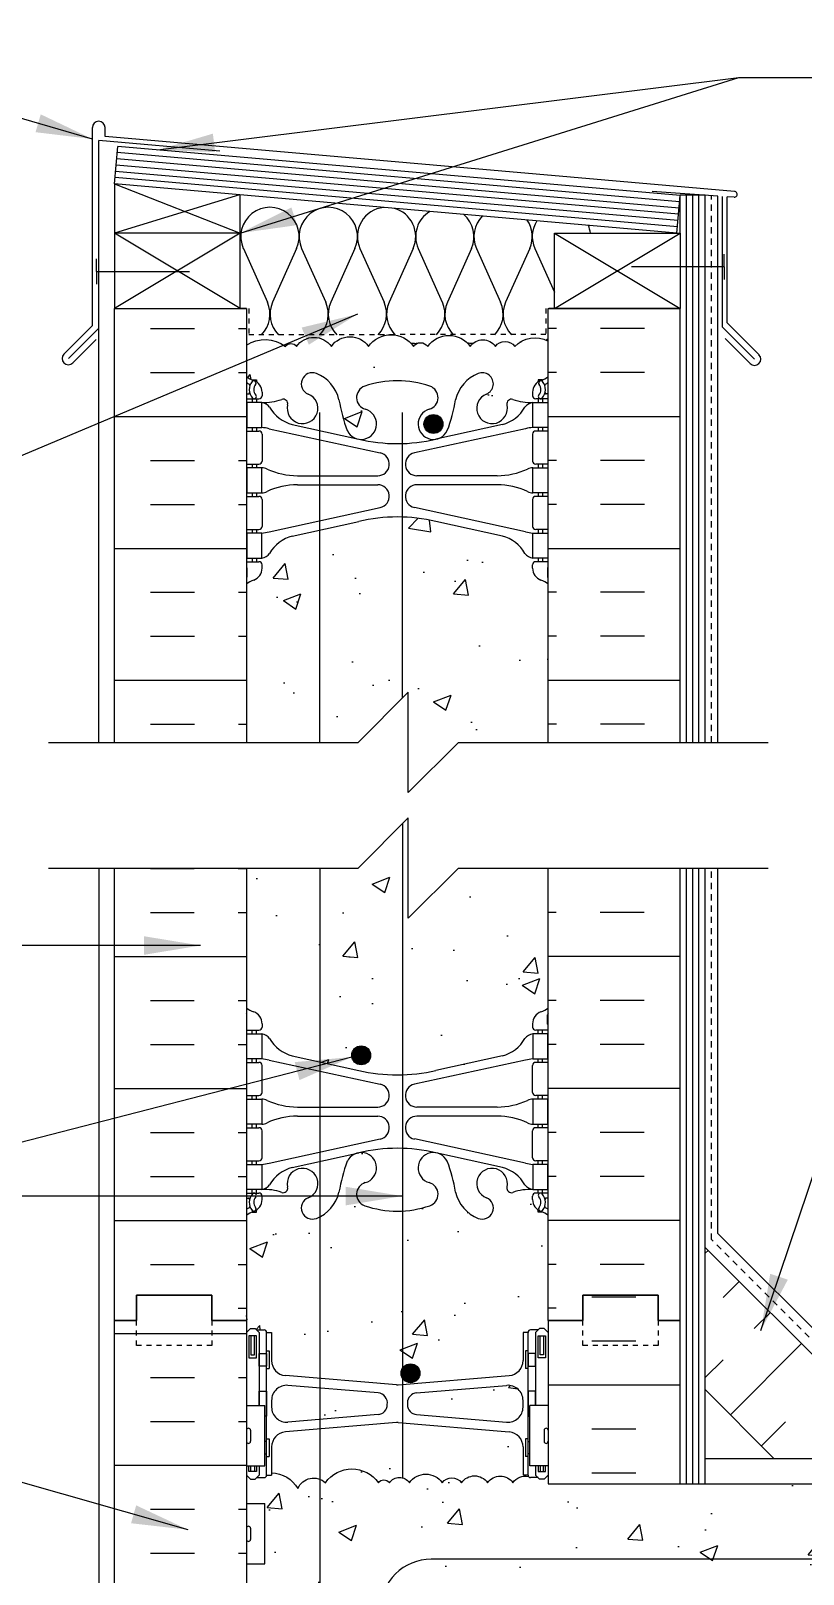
# Model space of a CAD drawing. Header units: inches. Extents: x 179.8 to 227.5, y 34.5 to 108.4.
# Drawn here: x 196.03 to 211.39, y 77.32 to 108.02 of the extents above; entities that cross this region are included whole.
import ezdxf

# ---------------------------------------------------------------- set-up
doc = ezdxf.new("R2010")
doc.units = ezdxf.units.IN
doc.header["$LTSCALE"] = 0.5
doc.header["$MEASUREMENT"] = 0
doc.linetypes.add('DASHED2', pattern=[0.375, 0.25, -0.125])
for name, color, linetype in [('HATCH', 12, 'Continuous'), ('line25', 2, 'Continuous'), ('LINE3', 3, 'Continuous'), ('LINE50', 5, 'Continuous'), ('LINE9', 9, 'Continuous'), ('TEXT', 4, 'Continuous'), ('Web_Edge', 9, 'Continuous')]:
    doc.layers.add(name, color=color, linetype=linetype)
doc.styles.add('DIM', font='romans.shx', dxfattribs={"width": 0.7})
doc.styles.get("Standard").update_dxf_attribs({"font": 'romans.shx', "height": 0.75})
doc.linetypes.add('STEEL', pattern='A,0.5,-0.2,["X",Standard,S=0.1,R=0,X=-0.1,Y=-0.05],-0.1', length=0.8)
doc.dimstyles.new('ext_12', dxfattribs={"dimscale": 12, "dimtxt": 0.09375, "dimasz": 0.09375, "dimexe": 0.09375, "dimexo": 0.0625, "dimgap": 0.0625, "dimtad": 1, "dimdec": 1, "dimzin": 3, "dimdsep": 46, "dimlunit": 4, "dimtxsty": 'DIM', "dimcen": 0.09, "dimdle": 0.09375, "dimclrt": 4, "dimadec": 0, "dimazin": 0, "dimtfac": 1, "dimtdec": 1, "dimtmove": 2, "dimatfit": 3, "dimfxl": 1, "dimfrac": 2, "dimtolj": 1, "dimtzin": 0, "dimarcsym": 0})

msp = doc.modelspace()

# ---------------------------------------------------------------- hatches: boundary and pattern name
at = {"layer": 'HATCH'}
h = msp.add_hatch(dxfattribs=at)
h.set_pattern_fill('INSUL', color=256, scale=7, style=0)
h.set_pattern_definition([(0, (-2725.8426, -311.7721), (0, 2.625), []), (0, (-2725.8426, -310.8971), (0, 2.625), [0.875, -0.875]), (0, (-2725.8426, -310.0221), (0, 2.625), [0.875, -0.875])])
h.paths.add_polyline_path([(197.694, 93.869), (200.319, 93.869), (200.319, 102.501), (197.694, 102.501)])
h = msp.add_hatch(dxfattribs=at)
h.set_pattern_fill('INSUL', color=256, scale=7, style=0)
h.set_pattern_definition([(180, (3132.4806, -311.7721), (0, 2.625), []), (180, (3132.4806, -310.8971), (0, 2.625), [0.875, -0.875]), (180, (3132.4806, -310.0221), (0, 2.625), [0.875, -0.875])])
h.paths.add_polyline_path([(206.319, 93.869), (208.944, 93.869), (208.944, 102.501), (206.319, 102.501)])
h = msp.add_hatch(dxfattribs=at)
h.set_pattern_fill('AR-CONC', color=256, scale=0.5)
h.paths.add_polyline_path([(206.319, 58.151, 0.064398), (206.209, 58.217), (206.119, 58.217), (206.119, 58.258, -0.249069), (206.009, 58.466), (206.009, 58.533, -0.414214), (206.071, 58.596), (206.119, 58.596), (206.119, 58.666), (206.014, 58.666, -0.188973), (205.858, 58.76, 0.196323), (205.409, 59.107), (204.087, 59.397, 0.057795), (203.319, 59.486, 0.057795), (202.551, 59.397), (201.229, 59.107, 0.196323), (200.78, 58.76, -0.188973), (200.624, 58.666), (200.519, 58.666), (200.519, 58.596), (200.566, 58.596, -0.414214), (200.629, 58.533), (200.629, 58.466, -0.249069), (200.519, 58.258), (200.519, 58.217), (200.429, 58.217, 0.064398), (200.319, 58.151), (200.319, 55.369), (202.319, 55.369), (203.319, 56.369), (203.319, 54.369), (204.319, 55.369), (206.319, 55.369)])
h.paths.add_polyline_path([(206.319, 66.064), (205.954, 66.064), (205.954, 66.471, -0.327813), (205.919, 66.519), (205.819, 66.519), (205.819, 67.08, 0.390098), (205.544, 67.379), (203.336, 67.563, 0.04154), (203.302, 67.563), (201.094, 67.379, 0.390098), (200.819, 67.08), (200.819, 66.519), (200.719, 66.519, -0.327813), (200.684, 66.471), (200.684, 66.064), (200.319, 66.064), (200.319, 64.369), (200.319, 62.28, 0.064398), (200.429, 62.214), (200.519, 62.214), (200.519, 62.173, -0.249069), (200.629, 61.966), (200.629, 61.898, -0.414214), (200.566, 61.836), (200.519, 61.836), (200.519, 61.766), (200.624, 61.766, 0.10046), (201.018, 61.823, -0.601435), (201.137, 61.718, 2.182095), (201.547, 61.931, -1), (201.711, 62.339, -0.24438), (202.159, 61.819, 0.053157), (202.325, 61.204, 0.223253), (202.525, 61.04), (202.545, 61.035, 0.955472), (202.683, 61.629, -0.735593), (202.67, 62.087, -0.082755), (203.319, 62.195, -0.082755), (203.968, 62.087, -0.735593), (203.955, 61.629, 0.955472), (204.093, 61.035), (204.113, 61.04, 0.223253), (204.313, 61.204, 0.053157), (204.479, 61.819, -0.24438), (204.927, 62.339, -1), (205.091, 61.931, 2.182095), (205.501, 61.718, -0.601435), (205.62, 61.823, 0.10046), (206.014, 61.766), (206.119, 61.766), (206.119, 61.836), (206.071, 61.836, -0.414214), (206.009, 61.898), (206.009, 61.966, -0.249069), (206.119, 62.173), (206.119, 62.214), (206.209, 62.214, 0.064398), (206.319, 62.28)])
h.paths.add_polyline_path([(204.753, 68.618, 0.520567), (203.703, 68.618, 0.520567), (203.482, 68.618, 0.520567), (203.086, 68.618, 0.520567), (202.432, 68.618, 0.520567), (202.05, 68.618, 0.520567), (201.528, 68.618, 0.520567), (201.027, 68.618, 0.204172), (200.824, 68.744, 0.339117), (201.094, 68.499), (203.302, 68.315, 0.04154), (203.336, 68.315), (205.544, 68.499, 0.390098), (205.819, 68.798), (205.819, 68.816, 0.257048), (205.304, 68.5, 0.520567)])
h.paths.add_polyline_path([(205.819, 68.006, 0.438748), (205.494, 68.305), (203.702, 68.156, 0.390098), (203.519, 67.956), (203.519, 67.921, 0.390098), (203.702, 67.722), (205.494, 67.573, 0.438748), (205.819, 67.872)])
h.paths.add_polyline_path([(203.119, 67.921), (203.119, 67.956, 0.390098), (202.936, 68.156), (201.144, 68.305, 0.438748), (200.819, 68.006), (200.819, 67.872, 0.438748), (201.144, 67.573), (202.936, 67.722, 0.390098)])
h.paths.add_polyline_path([(206.319, 75.119), (208.319, 77.119), (220.628, 77.119), (222.032, 76.129), (222.032, 73.369), (221.672, 73.369), (221.672, 71.869), (223.922, 71.869), (225.215, 71.869), (225.215, 73.369), (224.215, 74.369), (225.812, 74.369), (225.812, 74.772), (225.215, 75.369), (225.215, 79.119), (206.319, 79.119), (206.319, 79.292), (206.239, 79.212), (206.149, 79.212), (206.119, 79.242), (205.969, 79.242, -0.259583), (205.926, 79.266, 0.297004), (205.618, 79.141, 0.520567), (205.116, 79.141, 0.520567), (204.595, 79.141, 0.520567), (204.213, 79.141, 0.520567), (203.559, 79.141, 0.520567), (203.162, 79.141, 0.520567), (202.942, 79.141, 0.520567), (201.891, 79.141, 0.520567), (201.34, 79.024, 0.259788), (200.819, 79.34), (200.819, 79.292), (200.719, 79.292, -0.414214), (200.669, 79.242), (200.519, 79.242), (200.489, 79.212), (200.399, 79.212), (200.319, 79.292), (200.319, 78.724), (200.684, 78.724), (200.684, 77.524), (200.319, 77.524), (200.319, 76.774), (200.684, 76.774), (200.684, 75.574), (200.319, 75.574), (200.319, 74.824), (200.684, 74.824), (200.684, 73.744), (200.319, 73.744), (200.319, 72.994), (200.684, 72.994), (200.684, 71.914), (200.319, 71.914), (200.319, 71.164), (200.684, 71.164), (200.684, 69.964), (200.319, 69.964), (200.319, 69.359), (200.399, 69.439), (200.489, 69.439), (200.519, 69.409), (200.669, 69.409, -0.414214), (200.719, 69.359), (200.819, 69.359), (200.819, 68.798, 0.045025), (200.824, 68.744, -0.204172), (201.027, 68.618, -0.520567), (201.528, 68.618, -0.520567), (202.05, 68.618, -0.520567), (202.432, 68.618, -0.520567), (203.086, 68.618, -0.520567), (203.482, 68.618, -0.520567), (203.703, 68.618, -0.520567), (204.753, 68.618, -0.520567), (205.304, 68.5, -0.257048), (205.819, 68.816), (205.819, 69.359), (205.919, 69.359, -0.414214), (205.969, 69.409), (206.119, 69.409), (206.149, 69.439), (206.239, 69.439), (206.319, 69.359), (206.319, 69.619)])
h.paths.add_polyline_path([(205.544, 80.152), (203.336, 80.336, 0.04154), (203.302, 80.336), (201.094, 80.152, 0.390098), (200.819, 79.853), (200.819, 79.34, -0.259788), (201.34, 79.024, -0.520567), (201.891, 79.141, -0.520567), (202.942, 79.141, -0.520567), (203.162, 79.141, -0.520567), (203.559, 79.141, -0.520567), (204.213, 79.141, -0.520567), (204.595, 79.141, -0.520567), (205.116, 79.141, -0.520567), (205.618, 79.141, -0.297004), (205.926, 79.266, -0.139619), (205.919, 79.292), (205.819, 79.292), (205.819, 79.853, 0.390098)])
h.paths.add_polyline_path([(202.932, 80.929), (201.144, 81.078, 0.438748), (200.819, 80.779), (200.819, 80.645, 0.438748), (201.144, 80.346), (202.936, 80.495, 0.390098), (203.119, 80.694, 0.437024)])
h.paths.add_polyline_path([(205.819, 80.779, 0.438748), (205.494, 81.078), (203.702, 80.929, 0.390098), (203.519, 80.73), (203.519, 80.694, 0.390098), (203.702, 80.495), (205.494, 80.346, 0.438748), (205.819, 80.645)])
h.paths.add_polyline_path([(206.319, 84.458, 0.064398), (206.209, 84.524), (206.119, 84.524), (206.119, 84.566, -0.249069), (206.009, 84.773), (206.009, 84.841, -0.414214), (206.071, 84.903), (206.119, 84.903), (206.119, 84.973), (206.014, 84.973, 0.10046), (205.62, 84.916, -0.601435), (205.501, 85.021, 2.182095), (205.091, 84.808, -1), (204.927, 84.4, -0.24438), (204.479, 84.92, 0.053157), (204.313, 85.534, 1.553132), (203.955, 85.11, -0.735593), (203.968, 84.652, -0.082755), (203.319, 84.544, -0.082755), (202.67, 84.652, -0.735593), (202.683, 85.11, 1.553132), (202.325, 85.534, 0.053157), (202.159, 84.92, -0.24438), (201.711, 84.4, -1), (201.547, 84.808, 2.182095), (201.137, 85.021, -0.601435), (201.018, 84.916, 0.10046), (200.624, 84.973), (200.519, 84.973), (200.519, 84.903), (200.566, 84.903, -0.414214), (200.629, 84.841), (200.629, 84.773, -0.249069), (200.519, 84.566), (200.519, 84.524), (200.429, 84.524, 0.064398), (200.319, 84.458), (200.319, 82.369), (200.319, 82.132), (200.399, 82.212), (200.489, 82.212), (200.519, 82.182), (200.669, 82.182, -0.414214), (200.719, 82.132), (200.819, 82.132), (200.819, 81.571, 0.390098), (201.094, 81.272), (203.302, 81.088, 0.04154), (203.336, 81.088), (205.544, 81.272, 0.390098), (205.819, 81.571), (205.819, 82.132), (205.919, 82.132, -0.414214), (205.969, 82.182), (206.119, 82.182), (206.149, 82.212), (206.239, 82.212), (206.319, 82.132), (206.319, 82.369)])
h.paths.add_polyline_path([(206.319, 91.369), (204.538, 91.369), (203.538, 90.369), (203.538, 92.369), (202.538, 91.369), (200.319, 91.369), (200.319, 88.588, 0.082415), (200.462, 88.509, -0.317837), (200.629, 88.273), (200.629, 88.206, -0.414214), (200.566, 88.143), (200.519, 88.143), (200.519, 88.073), (200.624, 88.073, -0.188973), (200.78, 87.978, 0.196323), (201.229, 87.632), (202.551, 87.342, 0.057795), (203.319, 87.253, 0.057795), (204.087, 87.342), (205.409, 87.632, 0.196323), (205.858, 87.978, -0.188973), (206.014, 88.073), (206.119, 88.073), (206.119, 88.143), (206.071, 88.143, -0.414214), (206.009, 88.206), (206.009, 88.273, -0.317837), (206.176, 88.509, 0.082415), (206.319, 88.588)])
h.paths.add_polyline_path([(206.319, 97.019, 0.082415), (206.176, 97.098, -0.317837), (206.009, 97.334), (206.009, 97.401, -0.414214), (206.071, 97.464), (206.119, 97.464), (206.119, 97.534), (206.014, 97.534, -0.188973), (205.858, 97.628, 0.196323), (205.409, 97.975), (204.087, 98.265, 0.057795), (203.319, 98.354, 0.057795), (202.551, 98.265), (201.229, 97.975, 0.196323), (200.78, 97.628, -0.188973), (200.624, 97.534), (200.519, 97.534), (200.519, 97.464), (200.566, 97.464, -0.414214), (200.629, 97.401), (200.629, 97.334, -0.317837), (200.462, 97.098, 0.082415), (200.319, 97.019), (200.319, 93.869), (202.538, 93.869), (203.538, 94.869), (203.538, 92.869), (204.538, 93.869), (206.319, 93.869)])
h.paths.add_polyline_path([(206.319, 101.853, 0.336749), (205.657, 101.747, 0.520567), (205.27, 101.747, 0.520567), (204.77, 101.747, 0.520567), (203.924, 101.747, 0.520567), (203.642, 101.747, 0.520567), (202.747, 101.747, 0.520567), (202.007, 101.747, 0.520567), (201.314, 101.747, 0.520567), (201.094, 101.747, 0.321585), (200.319, 101.773), (200.319, 101.148, 0.064398), (200.429, 101.082), (200.519, 101.082), (200.519, 101.041, -0.249069), (200.629, 100.834), (200.629, 100.766, -0.414214), (200.566, 100.704), (200.519, 100.704), (200.519, 100.634), (200.624, 100.634, 0.101219), (201.021, 100.692, -0.590137), (201.137, 100.586, 2.182095), (201.547, 100.799, -1), (201.711, 101.207, -0.24438), (202.159, 100.686, 0.053157), (202.325, 100.072, 0.223253), (202.525, 99.908), (202.545, 99.903, 0.955472), (202.683, 100.497, -0.735593), (202.67, 100.955, -0.082755), (203.319, 101.063, -0.082755), (203.968, 100.955, -0.735593), (203.955, 100.497, 0.955472), (204.093, 99.903), (204.113, 99.908, 0.223253), (204.313, 100.072, 0.053157), (204.479, 100.686, -0.24438), (204.927, 101.207, -1), (205.091, 100.799, 2.182095), (205.501, 100.586, -0.590137), (205.617, 100.692, 0.101219), (206.014, 100.634), (206.119, 100.634), (206.119, 100.704), (206.071, 100.704, -0.414214), (206.009, 100.766), (206.009, 100.834, -0.249069), (206.119, 101.041), (206.119, 101.082), (206.209, 101.082, 0.064398), (206.319, 101.148)])
h = msp.add_hatch(dxfattribs=at)
h.set_pattern_fill('INSUL', color=256, scale=7, angle=45, style=0)
h.set_pattern_definition([(45, (102.1408, -79.2817), (-1.856155, 1.856155), []), (45, (101.522, -78.663), (-1.856155, 1.856155), [0.875, -0.875]), (45, (100.9034, -78.0443), (-1.856155, 1.856155), [0.875, -0.875])])
h.paths.add_polyline_path([(210.692, 79.744), (213.521, 79.744), (209.444, 83.821), (209.444, 80.993)])
h = msp.add_hatch(dxfattribs=at)
h.set_pattern_fill('INSUL', color=256, scale=7, style=0)
h.set_pattern_definition([(0, (-2725.8426, -332.64), (0, 2.625), []), (0, (-2725.8426, -331.765), (0, 2.625), [0.875, -0.875]), (0, (-2725.8426, -330.89), (0, 2.625), [0.875, -0.875])])
h.paths.add_polyline_path([(197.694, 64.369), (198.131, 64.369), (198.131, 64.869), (199.631, 64.869), (199.631, 64.369), (200.319, 64.369), (200.319, 82.369), (199.631, 82.369), (199.631, 82.869), (198.131, 82.869), (198.131, 82.369), (197.694, 82.369)])
h = msp.add_hatch(dxfattribs=at)
h.set_pattern_fill('INSUL', color=256, scale=7, style=0)
h.set_pattern_definition([(0, (11.1862, -63.2904), (0, 2.625), []), (0, (11.1862, -62.4154), (0, 2.625), [0.875, -0.875]), (0, (11.1862, -61.5404), (0, 2.625), [0.875, -0.875])])
h.paths.add_polyline_path([(208.944, 82.369), (208.506, 82.369), (208.506, 82.869), (207.006, 82.869), (207.006, 82.369), (206.319, 82.369), (206.319, 79.119), (208.944, 79.119)])
h.paths.add_polyline_path([(208.944, 69.619), (206.319, 69.619), (206.319, 64.369), (207.006, 64.369), (207.006, 64.869), (208.506, 64.869), (208.506, 64.369), (208.944, 64.369)])
at = {"layer": 'LINE3'}
h = msp.add_hatch(color=256, dxfattribs=at)
h.paths.add_polyline_path([(204.222, 100.237, 0.831395), (203.853, 100.237)])
h.paths.add_polyline_path([(204.225, 100.203, 0.045935), (204.222, 100.237), (203.853, 100.237, 0.045935), (203.85, 100.203, 1)])
for points in [[(202.788, 87.643, 1), (202.413, 87.643, 1)], [(203.768, 81.318, 1), (203.393, 81.318, 1)]]:
    msp.add_hatch(color=256, dxfattribs=at).paths.add_polyline_path(points)

# ---------------------------------------------------------------- linework, layer by layer
at = {"layer": 'HATCH'}
for p, q in [((197.256, 102.164), (197.256, 106.101)), ((197.506, 105.925), (197.506, 106.101)), ((210.025, 104.83), (197.506, 105.925)), ((197.381, 102.112), (197.381, 105.842)), ((199.786, 105.632), (197.381, 105.842)), ((208.911, 104.375), (197.727, 105.354)), ((208.922, 104.5), (197.738, 105.478)), ((208.933, 104.624), (197.748, 105.603)), ((208.889, 104.126), (197.705, 105.104)), ((208.9, 104.251), (197.716, 105.229)), ((197.694, 104.98), (200.194, 104.001)), ((200.183, 104.762), (197.694, 104.001)), ((209.694, 104.735), (208.387, 104.827)), ((209.069, 93.869), (209.069, 104.753)), ((209.194, 93.869), (209.194, 104.753)), ((209.319, 93.869), (209.319, 104.753)), ((209.694, 93.869), (209.694, 104.735)), ((209.788, 102.13), (209.788, 104.728)), ((209.881, 102.213), (209.881, 104.724)), ((210.019, 104.716), (209.881, 104.724)), ((200.194, 102.501), (197.694, 104.001)), ((200.194, 104.001), (197.694, 102.501)), ((206.444, 102.501), (208.944, 104.001)), ((206.444, 104.001), (208.944, 102.501)), ((200.257, 103.698), (200.736, 102.625)), ((201.316, 103.698), (200.837, 102.624)), ((201.416, 103.698), (201.895, 102.625)), ((202.475, 103.698), (201.996, 102.624)), ((202.575, 103.698), (203.055, 102.625)), ((203.634, 103.698), (203.156, 102.624)), ((203.735, 103.698), (204.214, 102.625)), ((204.794, 103.698), (204.315, 102.624)), ((204.894, 103.698), (205.373, 102.625)), ((205.953, 103.698), (205.474, 102.624)), ((206.053, 103.698), (206.444, 102.824)), ((197.256, 102.164), (196.688, 101.595)), ((197.381, 102.112), (196.776, 101.507)), ((209.788, 102.13), (210.424, 101.494)), ((209.881, 102.213), (210.513, 101.582)), ((197.332, 101.886), (196.865, 101.419)), ((209.837, 101.904), (210.336, 101.405)), ((198.407, 91.36), (199.282, 91.36)), ((200.157, 91.36), (200.319, 91.36)), ((206.481, 91.36), (206.319, 91.36)), ((208.231, 91.36), (207.356, 91.36)), ((209.069, 79.119), (209.069, 91.369)), ((209.194, 79.119), (209.194, 91.369)), ((209.319, 79.119), (209.319, 91.369)), ((209.694, 84.101), (209.694, 91.369)), ((198.407, 90.485), (199.282, 90.485)), ((200.157, 90.485), (200.319, 90.485)), ((206.481, 90.485), (206.319, 90.485)), ((208.231, 90.485), (207.356, 90.485)), ((197.694, 89.61), (200.319, 89.61)), ((208.944, 89.61), (206.319, 89.61)), ((198.407, 88.735), (199.282, 88.735)), ((200.157, 88.735), (200.319, 88.735)), ((206.481, 88.735), (206.319, 88.735)), ((208.231, 88.735), (207.356, 88.735)), ((198.407, 87.86), (199.282, 87.86)), ((200.157, 87.86), (200.319, 87.86)), ((206.481, 87.86), (206.319, 87.86)), ((208.231, 87.86), (207.356, 87.86)), ((197.694, 86.985), (200.319, 86.985)), ((208.944, 86.985), (206.319, 86.985)), ((198.407, 86.11), (199.282, 86.11)), ((200.157, 86.11), (200.319, 86.11)), ((206.481, 86.11), (206.319, 86.11)), ((208.231, 86.11), (207.356, 86.11)), ((198.407, 85.235), (199.282, 85.235)), ((200.157, 85.235), (200.319, 85.235)), ((206.481, 85.235), (206.319, 85.235)), ((208.231, 85.235), (207.356, 85.235)), ((197.694, 84.36), (200.319, 84.36)), ((208.944, 84.36), (206.319, 84.36)), ((213.801, 79.994), (209.694, 84.101)), ((198.407, 83.485), (199.282, 83.485)), ((200.157, 83.485), (200.319, 83.485)), ((206.481, 83.485), (206.319, 83.485)), ((208.231, 83.485), (207.356, 83.485)), ((200.157, 82.61), (200.319, 82.61)), ((206.481, 82.61), (206.319, 82.61))]:
    msp.add_line(p, q, dxfattribs=at)
at = {"layer": 'HATCH', "color": 6, "linetype": 'DASHED2', "ltscale": 0.5}
for points in [[(199.006, 102.501), (200.363, 102.501), (200.363, 101.981), (203.319, 101.981)], [(207.631, 102.501), (206.275, 102.501), (206.275, 101.981), (203.319, 101.981)]]:
    msp.add_lwpolyline(points, dxfattribs=at)
at = {"layer": 'HATCH'}
for points in [[(200.319, 101.773, -0.321585), (201.094, 101.747, -0.520567), (201.314, 101.747, -0.520567), (202.007, 101.747, -0.520567), (202.747, 101.747, -0.520567), (203.642, 101.747, -0.520567), (203.924, 101.747, -0.520567), (204.77, 101.747, -0.520567), (205.27, 101.747, -0.520567), (205.657, 101.747, -0.336749), (206.319, 101.853)], [(200.819, 79.34, -0.259788), (201.34, 79.024, -0.520567), (201.891, 79.141, -0.520567), (202.942, 79.141, -0.520567), (203.162, 79.141, -0.520567), (203.559, 79.141, -0.520567), (204.213, 79.141, -0.520567), (204.595, 79.141, -0.520567), (205.116, 79.141, -0.520567), (205.618, 79.141, -0.297004), (205.926, 79.266)]]:
    msp.add_lwpolyline(points, format="xyb", dxfattribs=at)
for centre, radius, start, end in [((197.381, 106.101), 0.125, 0, 180), ((210.022, 104.773), 0.0568, 266.6389, 86.6389), ((200.786, 103.934), 0.58, 335.9664, 204.0694), ((201.946, 103.934), 0.58, 335.9664, 204.0694), ((203.105, 103.934), 0.58, 95.5654, 204.0694), ((203.105, 103.934), 0.58, 335.9664, 74.4346), ((204.264, 103.934), 0.58, 121.0207, 204.0694), ((204.264, 103.934), 0.58, 335.9664, 48.9793), ((205.423, 103.934), 0.58, 135.6124, 204.0694), ((205.423, 103.934), 0.58, 335.9664, 34.3876), ((206.583, 103.934), 0.58, 147.5967, 204.0694), ((206.583, 103.934), 0.58, 6.6407, 22.4033), ((200.207, 102.388), 0.58, 315.3149, 24.0694), ((201.367, 102.388), 0.58, 155.9664, 224.6851), ((201.366, 102.388), 0.58, 315.3149, 24.0694), ((202.526, 102.388), 0.58, 155.9664, 224.6851), ((202.525, 102.388), 0.58, 315.3149, 24.0694), ((203.685, 102.388), 0.58, 155.9664, 224.6851), ((203.685, 102.388), 0.58, 315.3149, 24.0694), ((204.844, 102.388), 0.58, 155.9664, 224.6851), ((204.844, 102.388), 0.58, 315.3149, 24.0694), ((206.003, 102.388), 0.58, 155.9664, 224.6851), ((201.367, 102.388), 0.58, 269.9771, 270), ((201.366, 102.388), 0.58, 270, 270.0458), ((203.685, 102.388), 0.58, 259.8878, 270), ((203.685, 102.388), 0.58, 270, 273.6965), ((204.844, 102.388), 0.58, 255.8368, 268.3302), ((206.003, 102.388), 0.58, 297.6798, 302.977), ((196.776, 101.507), 0.125, 135, 315), ((210.424, 101.494), 0.125, 225, 45)]:
    msp.add_arc(centre, radius, start, end, dxfattribs=at)
at = {"layer": 'line25'}
for p, q in [((197.694, 104.98), (197.759, 105.727)), ((208.944, 104.749), (197.759, 105.727)), ((197.694, 104.98), (197.694, 102.501)), ((208.878, 104.001), (197.694, 104.98)), ((200.194, 102.501), (200.194, 104.761)), ((208.878, 104.001), (208.944, 104.749)), ((208.944, 104.001), (208.944, 104.753)), ((209.444, 104.753), (208.944, 104.753)), ((209.444, 93.869), (209.444, 104.753)), ((200.194, 104.001), (197.694, 104.001)), ((197.694, 102.501), (200.194, 102.501)), ((200.319, 102.501), (200.194, 102.501)), ((200.319, 102.501), (200.319, 93.869)), ((206.319, 93.869), (206.319, 102.501)), ((206.319, 102.501), (206.444, 102.501)), ((200.319, 91.369), (200.319, 82.369)), ((206.319, 82.369), (206.319, 91.369)), ((209.444, 79.119), (209.444, 91.369)), ((213.646, 79.619), (209.444, 83.821)), ((200.319, 82.369), (200.319, 64.369)), ((206.319, 82.369), (206.319, 79.119)), ((210.817, 79.619), (209.444, 80.993)), ((200.319, 80.674), (200.684, 80.674)), ((200.684, 79.474), (200.684, 80.674)), ((206.319, 80.674), (205.954, 80.674)), ((205.954, 79.474), (205.954, 80.674)), ((200.319, 79.474), (200.684, 79.474)), ((206.319, 79.474), (205.954, 79.474)), ((206.319, 79.119), (225.215, 79.119)), ((200.319, 78.724), (200.684, 78.724)), ((200.684, 77.524), (200.684, 78.724)), ((200.319, 77.524), (200.684, 77.524))]:
    msp.add_line(p, q, dxfattribs=at)
msp.add_lwpolyline([(208.944, 104.001), (208.944, 102.501), (206.444, 102.501), (206.444, 104.001)], close=True, dxfattribs=at)
at = {"layer": 'LINE3'}
for p, q in [((201.776, 93.869), (201.776, 100.432)), ((203.419, 94.751), (203.419, 100.432)), ((203.419, 92.251), (203.419, 79.238)), ((201.776, 91.369), (201.776, 55.393))]:
    msp.add_line(p, q, dxfattribs=at)
at = {"layer": 'LINE3', "linetype": 'STEEL'}
msp.add_line((225.215, 77.619), (208.49, 77.619), dxfattribs=at)
at = {"layer": 'LINE3'}
msp.add_lwpolyline([(208.49, 77.619), (203.99, 77.619, 0.414214), (202.99, 76.619), (202.99, 57.282)], format="xyb", dxfattribs=at)
for centre in [(204.037, 100.203), (202.601, 87.643), (203.581, 81.318)]:
    msp.add_circle(centre, 0.188, dxfattribs=at)
at = {"layer": 'LINE50', "color": 9, "linetype": 'DASHED2'}
for p, q in [((209.569, 93.869), (209.569, 104.744)), ((209.569, 83.976), (209.569, 91.369)), ((213.739, 79.807), (209.569, 83.976))]:
    msp.add_line(p, q, dxfattribs=at)
at = {"layer": 'LINE50'}
for p, q in [((197.694, 93.869), (197.694, 102.501)), ((197.694, 102.501), (200.319, 102.501)), ((206.319, 102.501), (208.944, 102.501)), ((208.944, 93.869), (208.944, 102.501)), ((197.694, 82.369), (197.694, 91.369)), ((208.944, 82.369), (208.944, 91.369)), ((197.694, 64.369), (197.694, 82.369)), ((208.944, 79.119), (208.944, 82.369))]:
    msp.add_line(p, q, dxfattribs=at)
for points in [[(197.694, 82.369), (198.131, 82.369), (198.131, 82.869), (199.631, 82.869), (199.631, 82.369), (200.319, 82.369)], [(200.319, 82.369), (199.631, 82.369), (199.631, 82.869), (198.131, 82.869), (198.131, 82.369), (197.694, 82.369)], [(208.944, 82.369), (208.506, 82.369), (208.506, 82.869), (207.006, 82.869), (207.006, 82.369), (206.319, 82.369)], [(206.319, 82.369), (207.006, 82.369), (207.006, 82.869), (208.506, 82.869), (208.506, 82.369), (208.944, 82.369)]]:
    msp.add_lwpolyline(points, dxfattribs=at)
at = {"layer": 'LINE9'}
for p, q in [((197.337, 103.237), (197.337, 103.487)), ((209.822, 103.331), (209.822, 103.581)), ((197.337, 103.237), (199.183, 103.237)), ((197.337, 103.237), (197.337, 102.987)), ((209.822, 103.331), (207.976, 103.331)), ((209.822, 103.331), (209.822, 103.081)), ((197.381, 93.869), (197.381, 102.112)), ((202.538, 93.869), (203.538, 94.869)), ((203.538, 92.869), (203.538, 94.869)), ((196.381, 93.869), (202.538, 93.869)), ((204.538, 93.869), (203.538, 92.869)), ((204.538, 93.869), (210.694, 93.869)), ((202.538, 91.369), (203.538, 92.369)), ((203.538, 90.369), (203.538, 92.369)), ((196.381, 91.369), (202.538, 91.369)), ((197.381, 91.369), (197.381, 55.372)), ((204.538, 91.369), (203.538, 90.369)), ((204.538, 91.369), (210.694, 91.369)), ((200.319, 82.132), (200.399, 82.212)), ((200.399, 82.212), (200.489, 82.212)), ((200.569, 82.132), (200.489, 82.212)), ((200.519, 82.182), (200.669, 82.182)), ((200.569, 82.182), (200.669, 82.182)), ((200.569, 82.132), (200.569, 80.674)), ((200.719, 82.132), (200.819, 82.132)), ((200.719, 79.292), (200.719, 82.132)), ((200.719, 82.112), (200.719, 82.112)), ((200.819, 82.132), (200.819, 81.571)), ((205.819, 82.132), (205.819, 81.571)), ((205.919, 82.132), (205.819, 82.132)), ((205.919, 79.292), (205.919, 82.132)), ((205.919, 82.112), (205.919, 82.112)), ((206.069, 82.182), (205.969, 82.182)), ((206.119, 82.182), (205.969, 82.182)), ((206.069, 82.132), (206.149, 82.212)), ((206.069, 82.132), (206.069, 80.674)), ((206.239, 82.212), (206.149, 82.212)), ((206.319, 82.132), (206.239, 82.212)), ((200.719, 81.762), (200.769, 81.762)), ((200.769, 81.762), (200.769, 81.412)), ((205.919, 81.762), (205.869, 81.762)), ((205.869, 81.762), (205.869, 81.412)), ((200.719, 81.412), (200.769, 81.412)), ((205.919, 81.412), (205.869, 81.412)), ((203.302, 81.088), (201.094, 81.272)), ((202.936, 80.929), (201.144, 81.078)), ((203.336, 81.088), (205.544, 81.272)), ((203.702, 80.929), (205.494, 81.078)), ((200.819, 80.779), (200.819, 80.645)), ((205.819, 80.645), (205.819, 80.779)), ((202.936, 80.495), (201.144, 80.346)), ((203.519, 80.73), (203.519, 80.694)), ((203.702, 80.495), (205.494, 80.346)), ((200.319, 80.184), (200.319, 79.964)), ((200.359, 80.224), (200.359, 80.224)), ((200.399, 80.184), (200.399, 79.964)), ((203.302, 80.336), (201.094, 80.152)), ((203.336, 80.336), (205.544, 80.152)), ((206.239, 80.184), (206.239, 79.964)), ((206.279, 80.224), (206.279, 80.224)), ((206.319, 80.184), (206.319, 79.964)), ((200.319, 80.129), (200.319, 80.129)), ((200.319, 80.019), (200.319, 80.019)), ((200.359, 79.924), (200.359, 79.924)), ((200.719, 80.012), (200.769, 80.012)), ((200.769, 80.012), (200.769, 79.662)), ((200.819, 79.853), (200.819, 79.292)), ((205.819, 79.853), (205.819, 79.292)), ((205.869, 80.012), (205.869, 79.662)), ((205.919, 80.012), (205.869, 80.012)), ((206.239, 80.129), (206.239, 80.129)), ((206.239, 80.019), (206.239, 80.019)), ((206.279, 79.924), (206.279, 79.924)), ((200.719, 79.662), (200.769, 79.662)), ((205.919, 79.662), (205.869, 79.662)), ((200.319, 79.292), (200.399, 79.212)), ((200.569, 79.292), (200.489, 79.212)), ((200.519, 79.242), (200.669, 79.242)), ((200.569, 79.474), (200.569, 79.292)), ((200.569, 79.242), (200.669, 79.242)), ((200.719, 79.292), (200.819, 79.292)), ((205.919, 79.292), (205.819, 79.292)), ((206.119, 79.242), (205.969, 79.242)), ((206.069, 79.242), (205.969, 79.242)), ((206.069, 79.474), (206.069, 79.292)), ((206.069, 79.292), (206.149, 79.212)), ((206.319, 79.292), (206.239, 79.212)), ((200.399, 79.212), (200.489, 79.212)), ((206.239, 79.212), (206.149, 79.212)), ((200.319, 78.234), (200.319, 78.014)), ((200.319, 78.179), (200.319, 78.179)), ((200.319, 78.069), (200.319, 78.069)), ((200.359, 78.274), (200.359, 78.274)), ((200.399, 78.234), (200.399, 78.014)), ((200.359, 77.974), (200.359, 77.974))]:
    msp.add_line(p, q, dxfattribs=at)
at = {"layer": 'LINE9', "linetype": 'DASHED2', "ltscale": 0.15}
for points in [[(199.631, 82.369), (199.631, 82.369), (199.631, 81.869), (198.131, 81.869), (198.131, 82.369), (198.131, 82.369)], [(208.506, 82.369), (208.506, 82.369), (208.506, 81.869), (207.006, 81.869), (207.006, 82.369), (207.006, 82.369)]]:
    msp.add_lwpolyline(points, dxfattribs=at)
at = {"layer": 'LINE9'}
for points in [[(200.369, 81.622), (200.519, 81.622), (200.519, 82.062), (200.369, 82.062)], [(200.409, 81.682), (200.479, 81.682), (200.479, 82.062), (200.409, 82.062)], [(206.269, 81.622), (206.119, 81.622), (206.119, 82.062), (206.269, 82.062)], [(206.229, 81.682), (206.159, 81.682), (206.159, 82.062), (206.229, 82.062)], [(200.719, 81.462), (200.569, 81.462), (200.569, 81.712), (200.719, 81.712)], [(205.919, 81.462), (206.069, 81.462), (206.069, 81.712), (205.919, 81.712)]]:
    msp.add_lwpolyline(points, close=True, dxfattribs=at)
for points in [[(200.569, 80.674), (200.569, 80.962), (200.719, 80.962), (200.719, 80.462), (200.684, 80.462)], [(206.069, 80.674), (206.069, 80.962), (205.919, 80.962), (205.919, 80.462), (205.954, 80.462)], [(200.684, 79.712), (200.719, 79.712), (200.719, 79.962), (200.684, 79.962)], [(205.954, 79.712), (205.919, 79.712), (205.919, 79.962), (205.954, 79.962)], [(225.215, 79.619), (209.444, 79.619)], [(200.519, 79.474), (200.519, 79.362), (200.369, 79.362), (200.369, 79.474)], [(200.479, 79.474), (200.479, 79.362), (200.409, 79.362), (200.409, 79.474)], [(206.119, 79.474), (206.119, 79.362), (206.269, 79.362), (206.269, 79.474)], [(206.159, 79.474), (206.159, 79.362), (206.229, 79.362), (206.229, 79.474)]]:
    msp.add_lwpolyline(points, dxfattribs=at)
for centre, radius, start, end in [((200.669, 82.132), 0.05, 0, 90), ((205.969, 82.132), 0.05, 90, 180), ((201.119, 81.571), 0.3, 180, 265.2426), ((205.519, 81.571), 0.3, 274.7574, 0), ((201.119, 80.779), 0.3, 85.2426, 180), ((203.319, 81.288), 0.2, 265.2426, 274.7574), ((205.519, 80.779), 0.3, 0, 94.7574), ((202.917, 80.725), 0.204, 351.3017, 84.7575), ((203.719, 80.73), 0.2, 94.7574, 180), ((201.119, 80.645), 0.3, 180, 274.7574), ((202.919, 80.694), 0.2, 274.7574, 0), ((203.719, 80.694), 0.2, 180, 265.2426), ((205.519, 80.645), 0.3, 265.2426, 0), ((200.359, 80.184), 0.04, 90, 180), ((200.359, 80.184), 0.04, 0, 90), ((201.119, 79.853), 0.3, 94.7574, 180), ((203.319, 80.136), 0.2, 85.2426, 94.7574), ((205.519, 79.853), 0.3, 0, 85.2426), ((206.279, 80.184), 0.04, 90, 180), ((206.279, 80.184), 0.04, 0, 90), ((200.359, 79.964), 0.04, 180, 270), ((200.359, 79.964), 0.04, 270, 0), ((206.279, 79.964), 0.04, 180, 270), ((206.279, 79.964), 0.04, 270, 0), ((200.669, 79.292), 0.05, 270, 0), ((205.969, 79.292), 0.05, 180, 270), ((200.359, 78.234), 0.04, 90, 180), ((200.359, 78.014), 0.04, 180, 270), ((200.359, 78.234), 0.04, 0, 90), ((200.359, 78.014), 0.04, 270, 0)]:
    msp.add_arc(centre, radius, start, end, dxfattribs=at)
at = {"layer": 'Web_Edge'}
for p, q in [((200.429, 101.082), (200.519, 101.082)), ((200.519, 101.082), (200.519, 101.041)), ((206.209, 101.082), (206.119, 101.082)), ((206.119, 101.082), (206.119, 101.041)), ((200.319, 100.804), (200.361, 100.804)), ((200.629, 100.834), (200.629, 100.766)), ((206.009, 100.834), (206.009, 100.766)), ((206.319, 100.804), (206.277, 100.804)), ((200.319, 100.704), (200.566, 100.704)), ((200.429, 100.704), (200.429, 100.634)), ((200.519, 100.704), (200.519, 100.634)), ((206.319, 100.704), (206.071, 100.704)), ((206.119, 100.704), (206.119, 100.634)), ((206.209, 100.704), (206.209, 100.634)), ((200.429, 100.134), (200.429, 100.064)), ((200.519, 100.134), (200.519, 100.064)), ((200.768, 100.11), (202.979, 99.628)), ((201.229, 100.192), (202.551, 99.902)), ((205.87, 100.11), (203.659, 99.628)), ((205.409, 100.192), (204.087, 99.902)), ((206.119, 100.134), (206.119, 100.064)), ((206.209, 100.134), (206.209, 100.064)), ((200.319, 100.064), (200.566, 100.064)), ((200.629, 100.001), (200.629, 99.466)), ((206.009, 100.001), (206.009, 99.466)), ((206.319, 100.064), (206.071, 100.064)), ((200.319, 99.404), (200.566, 99.404)), ((200.429, 99.404), (200.429, 99.334)), ((200.519, 99.404), (200.519, 99.334)), ((201.334, 99.174), (202.93, 99.174)), ((205.304, 99.174), (203.708, 99.174)), ((206.319, 99.404), (206.071, 99.404)), ((206.119, 99.404), (206.119, 99.334)), ((206.209, 99.404), (206.209, 99.334)), ((201.334, 98.994), (202.93, 98.994)), ((205.304, 98.994), (203.708, 98.994)), ((200.319, 98.764), (200.566, 98.764)), ((200.429, 98.834), (200.429, 98.764)), ((200.519, 98.834), (200.519, 98.764)), ((200.629, 98.701), (200.629, 98.166)), ((206.009, 98.701), (206.009, 98.166)), ((206.319, 98.764), (206.071, 98.764)), ((206.119, 98.834), (206.119, 98.764)), ((206.209, 98.834), (206.209, 98.764)), ((200.768, 98.057), (202.979, 98.539)), ((201.229, 97.975), (202.551, 98.265)), ((205.87, 98.057), (203.659, 98.539)), ((205.409, 97.975), (204.087, 98.265)), ((200.319, 98.104), (200.566, 98.104)), ((200.429, 98.104), (200.429, 98.034)), ((200.519, 98.104), (200.519, 98.034)), ((206.319, 98.104), (206.071, 98.104)), ((206.119, 98.104), (206.119, 98.034)), ((206.209, 98.104), (206.209, 98.034)), ((200.319, 97.464), (200.566, 97.464)), ((200.329, 97.344), (200.329, 97.157)), ((200.429, 97.534), (200.429, 97.464)), ((200.519, 97.534), (200.519, 97.464)), ((200.629, 97.334), (200.629, 97.401)), ((206.009, 97.334), (206.009, 97.401)), ((206.319, 97.464), (206.071, 97.464)), ((206.119, 97.534), (206.119, 97.464)), ((206.209, 97.534), (206.209, 97.464)), ((206.309, 97.344), (206.309, 97.157)), ((200.329, 88.263), (200.329, 88.449)), ((206.309, 88.263), (206.309, 88.449)), ((200.319, 88.143), (200.566, 88.143)), ((200.429, 88.073), (200.429, 88.143)), ((200.519, 88.073), (200.519, 88.143)), ((200.629, 88.273), (200.629, 88.206)), ((206.009, 88.273), (206.009, 88.206)), ((206.319, 88.143), (206.071, 88.143)), ((206.119, 88.073), (206.119, 88.143)), ((206.209, 88.073), (206.209, 88.143)), ((200.319, 87.503), (200.566, 87.503)), ((200.429, 87.503), (200.429, 87.573)), ((200.519, 87.503), (200.519, 87.573)), ((200.768, 87.549), (202.979, 87.068)), ((201.229, 87.632), (202.551, 87.342)), ((205.87, 87.549), (203.659, 87.068)), ((205.409, 87.632), (204.087, 87.342)), ((206.319, 87.503), (206.071, 87.503)), ((206.119, 87.503), (206.119, 87.573)), ((206.209, 87.503), (206.209, 87.573)), ((200.629, 86.906), (200.629, 87.441)), ((206.009, 86.906), (206.009, 87.441)), ((200.319, 86.843), (200.566, 86.843)), ((200.429, 86.773), (200.429, 86.843)), ((200.519, 86.773), (200.519, 86.843)), ((201.334, 86.613), (202.93, 86.613)), ((205.304, 86.613), (203.708, 86.613)), ((206.319, 86.843), (206.071, 86.843)), ((206.119, 86.773), (206.119, 86.843)), ((206.209, 86.773), (206.209, 86.843)), ((201.334, 86.433), (202.93, 86.433)), ((205.304, 86.433), (203.708, 86.433)), ((200.319, 86.203), (200.566, 86.203)), ((200.429, 86.203), (200.429, 86.273)), ((200.519, 86.203), (200.519, 86.273)), ((200.629, 85.606), (200.629, 86.141)), ((200.768, 85.497), (202.979, 85.979)), ((205.87, 85.497), (203.659, 85.979)), ((206.009, 85.606), (206.009, 86.141)), ((206.319, 86.203), (206.071, 86.203)), ((206.119, 86.203), (206.119, 86.273)), ((206.209, 86.203), (206.209, 86.273)), ((201.229, 85.414), (202.551, 85.705)), ((205.409, 85.414), (204.087, 85.705)), ((200.319, 85.543), (200.566, 85.543)), ((200.429, 85.473), (200.429, 85.543)), ((200.519, 85.473), (200.519, 85.543)), ((206.319, 85.543), (206.071, 85.543)), ((206.119, 85.473), (206.119, 85.543)), ((206.209, 85.473), (206.209, 85.543)), ((200.319, 84.903), (200.566, 84.903)), ((200.319, 84.803), (200.361, 84.803)), ((200.429, 84.903), (200.429, 84.973)), ((200.519, 84.903), (200.519, 84.973)), ((200.629, 84.773), (200.629, 84.841)), ((206.009, 84.773), (206.009, 84.841)), ((206.319, 84.903), (206.071, 84.903)), ((206.119, 84.903), (206.119, 84.973)), ((206.209, 84.903), (206.209, 84.973)), ((206.319, 84.803), (206.277, 84.803)), ((200.429, 84.524), (200.519, 84.524)), ((200.519, 84.524), (200.519, 84.566)), ((206.119, 84.524), (206.119, 84.566)), ((206.209, 84.524), (206.119, 84.524))]:
    msp.add_line(p, q, dxfattribs=at)
for points in [[(200.324, 100.134), (200.624, 100.134), (200.624, 100.634), (200.324, 100.634)], [(206.314, 100.134), (206.014, 100.134), (206.014, 100.634), (206.314, 100.634)], [(200.324, 98.834), (200.624, 98.834), (200.624, 99.334), (200.324, 99.334)], [(206.314, 98.834), (206.014, 98.834), (206.014, 99.334), (206.314, 99.334)], [(200.324, 97.534), (200.624, 97.534), (200.624, 98.034), (200.324, 98.034)], [(206.314, 97.534), (206.014, 97.534), (206.014, 98.034), (206.314, 98.034)], [(200.324, 88.073), (200.624, 88.073), (200.624, 87.573), (200.324, 87.573)], [(206.314, 88.073), (206.014, 88.073), (206.014, 87.573), (206.314, 87.573)], [(200.324, 86.773), (200.624, 86.773), (200.624, 86.273), (200.324, 86.273)], [(206.314, 86.773), (206.014, 86.773), (206.014, 86.273), (206.314, 86.273)], [(200.324, 85.473), (200.624, 85.473), (200.624, 84.973), (200.324, 84.973)], [(206.314, 85.473), (206.014, 85.473), (206.014, 84.973), (206.314, 84.973)]]:
    msp.add_lwpolyline(points, close=True, dxfattribs=at)
for centre, radius, start, end in [((200.629, 101.541), 0.5, 231.6833, 250.5288), ((200.629, 101.541), 0.6, 238.8907, 245.0748), ((200.623, 100.888), 0.25, 140.1145, 222.4609), ((200.465, 101.019), 0.045, 319.1879, 141.448), ((200.379, 100.834), 0.25, 0, 70.5288), ((201.629, 101.003), 0.22, 68.1963, 248.1963), ((201.434, 100.516), 0.745, 13.2652, 68.1963), ((203.319, 99.063), 2, 90, 108.923), ((203.319, 99.063), 2, 71.077, 90), ((205.204, 100.516), 0.745, 111.8037, 166.7348), ((205.009, 101.003), 0.22, 291.8037, 111.8037), ((206.259, 100.834), 0.25, 109.4712, 180), ((206.173, 101.019), 0.045, 38.552, 220.8121), ((206.009, 101.541), 0.5, 289.4712, 308.3167), ((206.015, 100.888), 0.25, 317.5391, 39.8855), ((206.009, 101.541), 0.6, 294.9252, 301.1093), ((200.361, 100.824), 0.02, 270, 14.1541), ((200.368, 100.978), 0.02, 340.7916, 65.0748), ((200.471, 100.75), 0.045, 222.4609, 42.4609), ((200.623, 100.888), 0.16, 140.0001, 222.4609), ((200.566, 100.766), 0.0625, 270, 0), ((201.434, 100.516), 0.305, 166.6795, 68.1963), ((202.748, 100.728), 0.24, 108.923, 254.2747), ((203.89, 100.728), 0.24, 285.7253, 71.077), ((205.204, 100.516), 0.305, 111.8037, 13.3205), ((206.071, 100.766), 0.0625, 180, 270), ((206.167, 100.75), 0.045, 137.5391, 317.5391), ((206.015, 100.888), 0.16, 317.5391, 39.9999), ((206.27, 100.978), 0.02, 114.9252, 199.2084), ((206.277, 100.824), 0.02, 165.8459, 270), ((200.68, 101.632), 1, 266.7879, 289.9067), ((200.581, 100.387), 0.25, 37.2777, 80.0823), ((201.428, 100.915), 0.75, 210.155, 254.5838), ((201.05, 100.607), 0.09, 346.6795, 108.8651), ((205.122, 101.157), 3, 189.0273, 201.1984), ((202.601, 100.203), 0.305, 205.3782, 74.2747), ((204.037, 100.203), 0.305, 105.7253, 334.6218), ((201.516, 101.157), 3, 338.8016, 350.9727), ((205.21, 100.915), 0.75, 285.4162, 329.845), ((205.588, 100.607), 0.09, 71.1349, 193.3205), ((205.958, 101.632), 1, 250.0933, 273.2121), ((206.057, 100.387), 0.25, 99.9177, 142.7223), ((200.533, 99.138), 1, 76.4291, 84.7991), ((206.105, 99.138), 1, 95.2009, 103.5709), ((200.566, 100.001), 0.0625, 0, 90), ((203.319, 103.169), 3.356, 256.7692, 270), ((203.319, 103.169), 3.356, 270, 283.2308), ((206.071, 100.001), 0.0625, 90, 180), ((202.93, 99.404), 0.23, 270, 77.6055), ((203.708, 99.404), 0.23, 102.3945, 270), ((200.566, 99.466), 0.0625, 270, 0), ((200.62, 99.115), 0.219, 60.4937, 88.92), ((201.364, 100.773), 1.6, 246.5673, 268.9203), ((205.274, 100.773), 1.6, 271.0797, 293.4327), ((206.018, 99.115), 0.219, 91.08, 119.5063), ((206.071, 99.466), 0.0625, 180, 270), ((201.364, 97.394), 1.6, 91.0797, 113.4327), ((201.364, 97.394), 1.6, 91.0797, 113.4327), ((202.93, 98.764), 0.23, 282.3945, 90), ((203.708, 98.764), 0.23, 90, 257.6055), ((205.274, 97.394), 1.6, 66.5673, 88.9203), ((205.274, 97.394), 1.6, 66.5673, 88.9203), ((200.566, 98.701), 0.0625, 0, 90), ((200.62, 99.052), 0.219, 271.08, 299.5063), ((200.62, 99.052), 0.219, 271.08, 299.5063), ((206.018, 99.052), 0.219, 240.4937, 268.92), ((206.018, 99.052), 0.219, 240.4937, 268.92), ((206.071, 98.701), 0.0625, 90, 180), ((203.319, 94.998), 3.356, 90, 103.2308), ((203.319, 94.998), 3.356, 76.7692, 90), ((200.566, 98.166), 0.0625, 270, 0), ((200.533, 99.029), 1, 275.2009, 283.5709), ((201.428, 97.252), 0.75, 105.4162, 149.845), ((205.21, 97.252), 0.75, 30.155, 74.5838), ((206.105, 99.029), 1, 256.4291, 264.7991), ((206.071, 98.166), 0.0625, 180, 270), ((200.309, 97.344), 0.02, 0, 60.012), ((200.379, 97.334), 0.25, 289.4712, 360), ((200.566, 97.401), 0.0625, 360, 90), ((200.581, 97.78), 0.25, 279.9177, 322.7223), ((206.057, 97.78), 0.25, 217.2777, 260.0823), ((206.071, 97.401), 0.0625, 90, 180), ((206.259, 97.334), 0.25, 180, 250.5288), ((206.329, 97.344), 0.02, 119.988, 180), ((200.309, 97.157), 0.02, 301.073, 0), ((200.629, 96.626), 0.6, 121.073, 121.1093), ((200.629, 96.626), 0.5, 109.4712, 128.3167), ((206.009, 96.626), 0.5, 51.6833, 70.5288), ((206.329, 97.157), 0.02, 180, 238.927), ((206.009, 96.626), 0.6, 58.8907, 58.927), ((200.629, 88.98), 0.5, 231.6833, 250.5288), ((200.629, 88.98), 0.6, 238.8907, 238.927), ((200.309, 88.449), 0.02, 360, 58.927), ((200.379, 88.273), 0.25, 0, 70.5288), ((206.259, 88.273), 0.25, 109.4712, 180), ((206.009, 88.98), 0.5, 289.4712, 308.3167), ((206.329, 88.449), 0.02, 121.073, 180), ((206.009, 88.98), 0.6, 301.073, 301.1093), ((200.309, 88.263), 0.02, 299.988, 360), ((200.566, 88.206), 0.0625, 270, 0), ((206.071, 88.206), 0.0625, 180, 270), ((206.329, 88.263), 0.02, 180, 240.012), ((200.581, 87.827), 0.25, 37.2777, 80.0823), ((201.428, 88.355), 0.75, 210.155, 254.5838), ((205.21, 88.355), 0.75, 285.4162, 329.845), ((206.057, 87.827), 0.25, 99.9177, 142.7223), ((200.566, 87.441), 0.0625, 0, 90), ((200.533, 86.577), 1, 76.4291, 84.7991), ((206.105, 86.577), 1, 95.2009, 103.5709), ((206.071, 87.441), 0.0625, 90, 180), ((203.319, 90.609), 3.356, 256.7692, 270), ((203.319, 90.609), 3.356, 270, 283.2308), ((200.566, 86.906), 0.0625, 270, 0), ((202.93, 86.843), 0.23, 270, 77.6055), ((203.708, 86.843), 0.23, 102.3945, 270), ((206.071, 86.906), 0.0625, 180, 270), ((200.62, 86.555), 0.219, 60.4937, 88.92), ((200.62, 86.555), 0.219, 60.4937, 88.92), ((201.364, 88.213), 1.6, 246.5673, 268.9203), ((201.364, 88.213), 1.6, 246.5673, 268.9203), ((205.274, 88.213), 1.6, 271.0797, 293.4327), ((205.274, 88.213), 1.6, 271.0797, 293.4327), ((206.018, 86.555), 0.219, 91.08, 119.5063), ((206.018, 86.555), 0.219, 91.08, 119.5063), ((200.62, 86.492), 0.219, 271.08, 299.5063), ((201.364, 84.834), 1.6, 91.0797, 113.4327), ((202.93, 86.203), 0.23, 282.3945, 90), ((203.708, 86.203), 0.23, 90, 257.6055), ((205.274, 84.834), 1.6, 66.5673, 88.9203), ((206.018, 86.492), 0.219, 240.4937, 268.92), ((200.566, 86.141), 0.0625, 0, 90), ((206.071, 86.141), 0.0625, 90, 180), ((202.601, 85.404), 0.305, 285.7253, 154.6218), ((203.319, 82.438), 3.356, 90, 103.2308), ((203.319, 82.438), 3.356, 76.7692, 90), ((204.037, 85.404), 0.305, 25.3782, 254.2747), ((200.566, 85.606), 0.0625, 270, 0), ((200.533, 86.469), 1, 275.2009, 283.5709), ((201.428, 84.691), 0.75, 105.4162, 149.845), ((201.434, 85.091), 0.305, 291.8037, 193.3205), ((205.122, 84.45), 3, 158.8016, 170.9727), ((201.516, 84.45), 3, 9.0273, 21.1984), ((205.204, 85.091), 0.305, 346.6795, 248.1963), ((205.21, 84.691), 0.75, 30.155, 74.5838), ((206.105, 86.469), 1, 256.4291, 264.7991), ((206.071, 85.606), 0.0625, 180, 270), ((200.581, 85.22), 0.25, 279.9177, 322.7223), ((202.748, 84.879), 0.24, 105.7253, 251.077), ((203.89, 84.879), 0.24, 288.923, 74.2747), ((206.057, 85.22), 0.25, 217.2777, 260.0823), ((200.361, 84.783), 0.02, 345.8459, 90), ((200.623, 84.719), 0.25, 137.5391, 219.8855), ((200.471, 84.857), 0.045, 317.5391, 137.5391), ((200.379, 84.773), 0.25, 289.4712, 360), ((200.623, 84.719), 0.16, 137.5391, 219.9999), ((200.566, 84.841), 0.0625, 360, 90), ((200.68, 83.975), 1, 70.0933, 93.2121), ((201.05, 85), 0.09, 251.1349, 13.3205), ((201.629, 84.604), 0.22, 111.8037, 291.8037), ((201.434, 85.091), 0.745, 291.8037, 346.7348), ((205.204, 85.091), 0.745, 193.2652, 248.1963), ((205.009, 84.604), 0.22, 248.1963, 68.1963), ((205.588, 85), 0.09, 166.6795, 288.8651), ((205.958, 83.975), 1, 86.7879, 109.9067), ((206.071, 84.841), 0.0625, 90, 180), ((206.259, 84.773), 0.25, 180, 250.5288), ((206.167, 84.857), 0.045, 42.4609, 222.4609), ((206.015, 84.719), 0.16, 320.0001, 42.4609), ((206.015, 84.719), 0.25, 320.1145, 42.4609), ((206.277, 84.783), 0.02, 90, 194.1541), ((200.629, 84.066), 0.6, 114.9252, 121.1093), ((200.629, 84.066), 0.5, 109.4712, 128.3167), ((200.368, 84.628), 0.02, 294.9252, 19.2084), ((200.465, 84.588), 0.045, 218.552, 40.8121), ((203.319, 86.544), 2, 251.077, 270), ((203.319, 86.544), 2, 270, 288.923), ((206.173, 84.588), 0.045, 139.1879, 321.448), ((206.009, 84.066), 0.5, 51.6833, 70.5288), ((206.27, 84.628), 0.02, 160.7916, 245.0748), ((206.009, 84.066), 0.6, 58.8907, 65.0748)]:
    msp.add_arc(centre, radius, start, end, dxfattribs=at)

# ---------------------------------------------------------------- leaders
at = {"layer": 'TEXT'}
for points, override in [([(197.256, 105.872), (189.854, 108.024), (187.293, 108.024)], {"dimgap": 0.0625, "dimtad": 0}), ([(198.557, 105.657), (210.113, 107.094), (215.201, 107.094)], {"dimgap": 0.0625, "dimtad": 0}), ([(200.194, 104.001), (210.113, 107.094)], {"dimgap": 0.0625, "dimtad": 0}), ([(202.525, 102.388), (195.09, 99.258), (190.85, 99.258)], {"dimtad": 0}), ([(199.405, 89.828), (192.778, 89.828)], {"dimgap": 0.0625, "dimtad": 0}), ([(210.552, 82.172), (213.066, 89.651), (217.813, 89.651)], {"dimgap": 0.0625, "dimtad": 0}), ([(202.416, 87.61), (191.691, 84.843), (187.184, 84.843)], {"dimgap": 0.0625, "dimtad": 0}), ([(203.419, 84.843), (191.691, 84.843)], {"dimgap": 0.0625, "dimtad": 0}), ([(199.157, 78.205), (193.979, 79.675), (191.614, 79.675)], {"dimgap": 0.0625, "dimtad": 0})]:
    msp.add_leader(points, dimstyle='ext_12', override=override, dxfattribs=at)

doc.saveas('drawing.dxf')
